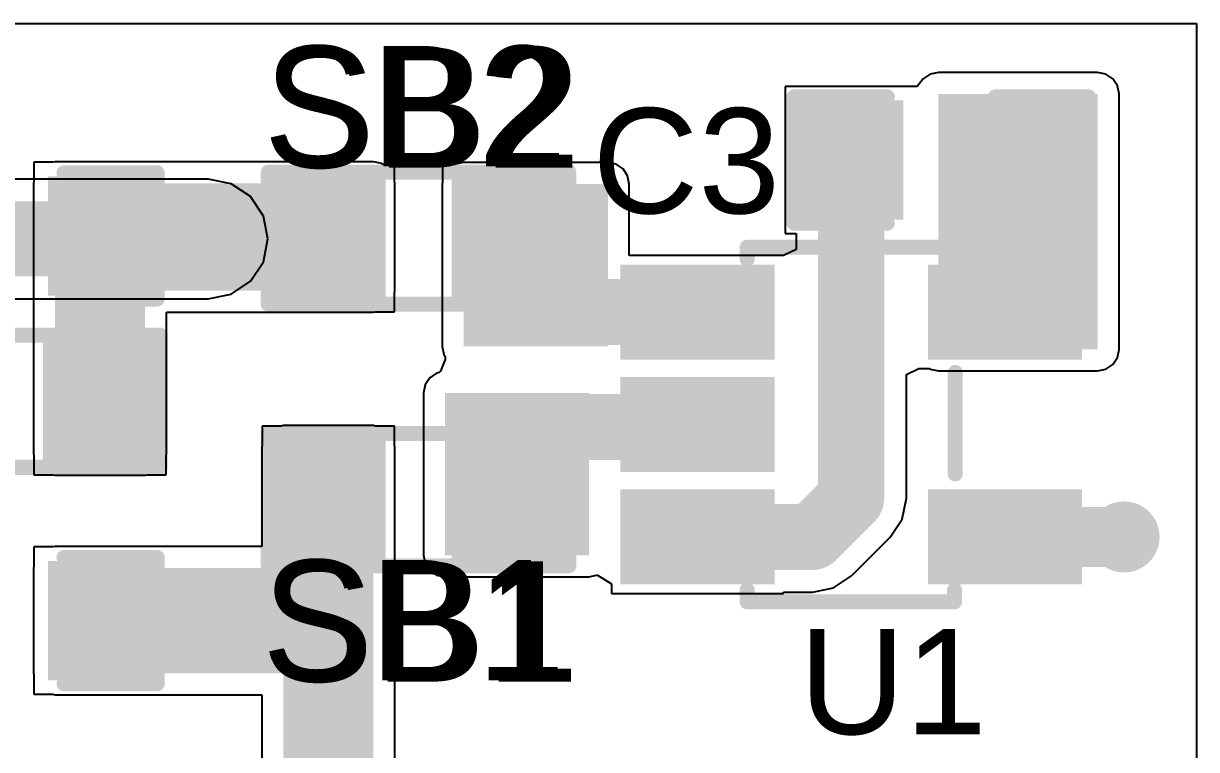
# Model space of a CAD drawing. Header units: millimetres. Extents: x 0.2 to 47.8, y 0.1 to 26.
# Drawn here: x 37.82 to 47.74, y 19.61 to 25.74 of the extents above; entities that cross this region are included whole.
import ezdxf

# ---------------------------------------------------------------- set-up
doc = ezdxf.new("R2010")
doc.units = ezdxf.units.MM
for name, color, linetype in [('BottomLayer', 5, 'Continuous'), ('TopLayer', 1, 'Continuous'), ('TopOverlay', 2, 'Continuous'), ('TopPaste', 8, 'Continuous'), ('TopSolder', 216, 'Continuous'), ('ViaHoleLayer', 16, 'Continuous')]:
    doc.layers.add(name, color=color, linetype=linetype)
doc.styles.add('Arial', font='', dxfattribs={"height": 0.2})
doc.styles.get('Arial').set_extended_font_data('Arial')

# ---------------------------------------------------------------- blocks, each defined once
blk = doc.blocks.new('SOT_23_5_25')
at = {"layer": 'TopLayer'}
for points in [[(-1.85000011, 1.25000004), (-0.74999977, 1.25000004), (-0.74999977, 0.65000124), (-1.85000011, 0.65000124)], [(0.74999977, 1.25000004), (1.85000011, 1.25000004), (1.85000011, 0.65000124), (0.74999977, 0.65000124)], [(-1.85000011, 0.2999994), (-0.74999977, 0.2999994), (-0.74999977, -0.2999994), (-1.85000011, -0.2999994)], [(-1.85000011, -0.65000124), (-0.74999977, -0.65000124), (-0.74999977, -1.25000004), (-1.85000011, -1.25000004)], [(0.74999977, -0.65000124), (1.85000011, -0.65000124), (1.85000011, -1.25000004), (0.74999977, -1.25000004)]]:
    blk.add_hatch(color=1, dxfattribs=at).paths.add_polyline_path(points)
at = {"layer": 'TopPaste'}
for points in [[(-1.85000011, 1.25000004), (-0.74999977, 1.25000004), (-0.74999977, 0.65000124), (-1.85000011, 0.65000124)], [(0.74999977, 1.25000004), (1.85000011, 1.25000004), (1.85000011, 0.65000124), (0.74999977, 0.65000124)], [(-1.85000011, 0.2999994), (-0.74999977, 0.2999994), (-0.74999977, -0.2999994), (-1.85000011, -0.2999994)], [(-1.85000011, -0.65000124), (-0.74999977, -0.65000124), (-0.74999977, -1.25000004), (-1.85000011, -1.25000004)], [(0.74999977, -0.65000124), (1.85000011, -0.65000124), (1.85000011, -1.25000004), (0.74999977, -1.25000004)]]:
    blk.add_hatch(color=8, dxfattribs=at).paths.add_polyline_path(points)
at = {"layer": 'TopSolder'}
for points in [[(-1.95160011, 1.35160004), (-0.6483997699999999, 1.35160004), (-0.6483997699999999, 0.54840124), (-1.95160011, 0.54840124)], [(0.6483997699999999, 1.35160004), (1.95160011, 1.35160004), (1.95160011, 0.54840124), (0.6483997699999999, 0.54840124)], [(-1.95160011, 0.4015993999999999), (-0.6483997699999999, 0.4015993999999999), (-0.6483997699999999, -0.4015993999999999), (-1.95160011, -0.4015993999999999)], [(-1.95160011, -0.54840124), (-0.6483997699999999, -0.54840124), (-0.6483997699999999, -1.35160004), (-1.95160011, -1.35160004)], [(0.6483997699999999, -0.54840124), (1.95160011, -0.54840124), (1.95160011, -1.35160004), (0.6483997699999999, -1.35160004)]]:
    blk.add_hatch(color=216, dxfattribs=at).paths.add_polyline_path(points)
at = {"layer": 'TopOverlay', "const_width": 0.127}
for points in [[(-0.87900256, 1.4986), (0.8735974400000001, 1.4986)], [(-0.87900256, 1.3986002), (-0.87900256, 1.4986)], [(0.8735974400000001, 1.3986002), (0.8735974400000001, 1.4986)], [(-2.1336, 1.0668), (-2.0066, 0.9397999999999999)], [(-2.1336, 0.8128), (-2.1336, 1.0668)], [(-2.1336, 0.8128), (-2.0066, 0.9397999999999999)], [(0.88000078, -0.41800018), (0.88000078, 0.43999912)], [(-0.87900256, -1.4986), (-0.87900256, -1.3986002)], [(0.8735974400000001, -1.4986), (0.8735974400000001, -1.3986002)], [(-0.87900256, -1.4986), (0.8735974400000001, -1.4986)]]:
    blk.add_lwpolyline(points, dxfattribs=at)
at = {"layer": 'TopOverlay', "const_width": 0.0635}
for points in [[(-0.9107525599999998, 1.4986, 1), (-0.8472525599999999, 1.4986, 1)], [(-0.9107525599999998, 1.4986, 1), (-0.8472525599999999, 1.4986, 1)], [(0.84184744, 1.4986, 1), (0.9053474399999999, 1.4986, 1)], [(0.84184744, 1.4986, 1), (0.9053474399999999, 1.4986, 1)], [(-0.9107525599999998, 1.3986002, 1), (-0.8472525599999999, 1.3986002, 1)], [(0.84184744, 1.3986002, 1), (0.9053474399999999, 1.3986002, 1)], [(-2.16535, 1.0668, 1), (-2.10185, 1.0668, 1)], [(-2.16535, 1.0668, 1), (-2.10185, 1.0668, 1)], [(-2.03835, 0.9397999999999999, 1), (-1.97485, 0.9397999999999999, 1)], [(-2.03835, 0.9397999999999999, 1), (-1.97485, 0.9397999999999999, 1)], [(-2.16535, 0.8128, 1), (-2.10185, 0.8128, 1)], [(-2.16535, 0.8128, 1), (-2.10185, 0.8128, 1)], [(0.84825078, 0.43999912, 1), (0.91175078, 0.43999912, 1)], [(0.84825078, -0.41800018, 1), (0.91175078, -0.41800018, 1)], [(-0.9107525599999998, -1.3986002, 1), (-0.8472525599999999, -1.3986002, 1)], [(0.84184744, -1.3986002, 1), (0.9053474399999999, -1.3986002, 1)], [(-0.9107525599999998, -1.4986, 1), (-0.8472525599999999, -1.4986, 1)], [(-0.9107525599999998, -1.4986, 1), (-0.8472525599999999, -1.4986, 1)], [(0.84184744, -1.4986, 1), (0.9053474399999999, -1.4986, 1)], [(0.84184744, -1.4986, 1), (0.9053474399999999, -1.4986, 1)]]:
    blk.add_lwpolyline(points, format="xyb", close=True, dxfattribs=at)
blk = doc.blocks.new('S______B______27')
at = {"layer": 'TopLayer'}
for points in [[(-1.143, -0.4445), (-1.143, 0.4445), (-0.3809999999999999, 0.4445), (-0.3809999999999999, -0.4445)], [(0.3809999999999999, -0.4445), (0.3809999999999999, 0.4445), (1.143, 0.4445), (1.143, -0.4445)]]:
    blk.add_hatch(color=1, dxfattribs=at).paths.add_polyline_path(points)
at = {"layer": 'TopPaste'}
for points in [[(-1.143, -0.4445), (-1.143, 0.4445), (-0.3809999999999999, 0.4445), (-0.3809999999999999, -0.4445)], [(0.3809999999999999, -0.4445), (0.3809999999999999, 0.4445), (1.143, 0.4445), (1.143, -0.4445)]]:
    blk.add_hatch(color=8, dxfattribs=at).paths.add_polyline_path(points)
at = {"layer": 'TopSolder'}
for points in [[(-1.2446, -0.5460999999999999), (-1.2446, 0.5460999999999999), (-0.2794, 0.5460999999999999), (-0.2794, -0.5460999999999999)], [(0.2794, -0.5460999999999999), (0.2794, 0.5460999999999999), (1.2446, 0.5460999999999999), (1.2446, -0.5460999999999999)]]:
    blk.add_hatch(color=216, dxfattribs=at).paths.add_polyline_path(points)
at = {"layer": 'TopOverlay', "const_width": 0.127}
for points in [[(1.27, 0.5588), (-1.27, 0.5588)], [(-1.27, 0.5588), (-1.27, -0.5588)], [(1.27, 0.5588), (1.27, -0.5588)], [(1.27, -0.5588), (-1.27, -0.5588)]]:
    blk.add_lwpolyline(points, dxfattribs=at)
at = {"layer": 'TopOverlay', "const_width": 0.0635}
for points in [[(-1.30175, 0.5588, 1), (-1.23825, 0.5588, 1)], [(-1.30175, 0.5588, 1), (-1.23825, 0.5588, 1)], [(1.23825, 0.5588, 1), (1.30175, 0.5588, 1)], [(1.23825, 0.5588, 1), (1.30175, 0.5588, 1)], [(-1.30175, -0.5588, 1), (-1.23825, -0.5588, 1)], [(-1.30175, -0.5588, 1), (-1.23825, -0.5588, 1)], [(1.23825, -0.5588, 1), (1.30175, -0.5588, 1)], [(1.23825, -0.5588, 1), (1.30175, -0.5588, 1)]]:
    blk.add_lwpolyline(points, format="xyb", close=True, dxfattribs=at)
at = {"layer": 'TopOverlay'}
blk.add_text('SB5', height=1.016, rotation=-180, dxfattribs=at).set_placement((3.871948059999999, 0.3953002))
blk = doc.blocks.new('S______B______30')
at = {"layer": 'TopLayer'}
for points in [[(-1.143, -0.4445), (-1.143, 0.4445), (-0.3809999999999999, 0.4445), (-0.3809999999999999, -0.4445)], [(0.3809999999999999, -0.4445), (0.3809999999999999, 0.4445), (1.143, 0.4445), (1.143, -0.4445)]]:
    blk.add_hatch(color=1, dxfattribs=at).paths.add_polyline_path(points)
at = {"layer": 'TopPaste'}
for points in [[(-1.143, -0.4445), (-1.143, 0.4445), (-0.3809999999999999, 0.4445), (-0.3809999999999999, -0.4445)], [(0.3809999999999999, -0.4445), (0.3809999999999999, 0.4445), (1.143, 0.4445), (1.143, -0.4445)]]:
    blk.add_hatch(color=8, dxfattribs=at).paths.add_polyline_path(points)
at = {"layer": 'TopSolder'}
for points in [[(-1.2446, -0.5460999999999999), (-1.2446, 0.5460999999999999), (-0.2794, 0.5460999999999999), (-0.2794, -0.5460999999999999)], [(0.2794, -0.5460999999999999), (0.2794, 0.5460999999999999), (1.2446, 0.5460999999999999), (1.2446, -0.5460999999999999)]]:
    blk.add_hatch(color=216, dxfattribs=at).paths.add_polyline_path(points)
at = {"layer": 'TopOverlay', "const_width": 0.127}
for points in [[(1.27, 0.5588), (-1.27, 0.5588)], [(-1.27, 0.5588), (-1.27, -0.5588)], [(1.27, 0.5588), (1.27, -0.5588)], [(1.27, -0.5588), (-1.27, -0.5588)]]:
    blk.add_lwpolyline(points, dxfattribs=at)
at = {"layer": 'TopOverlay', "const_width": 0.0635}
for points in [[(-1.30175, 0.5588, 1), (-1.23825, 0.5588, 1)], [(-1.30175, 0.5588, 1), (-1.23825, 0.5588, 1)], [(1.23825, 0.5588, 1), (1.30175, 0.5588, 1)], [(1.23825, 0.5588, 1), (1.30175, 0.5588, 1)], [(-1.30175, -0.5588, 1), (-1.23825, -0.5588, 1)], [(-1.30175, -0.5588, 1), (-1.23825, -0.5588, 1)], [(1.23825, -0.5588, 1), (1.30175, -0.5588, 1)], [(1.23825, -0.5588, 1), (1.30175, -0.5588, 1)]]:
    blk.add_lwpolyline(points, format="xyb", close=True, dxfattribs=at)
at = {"layer": 'TopOverlay'}
blk.add_text('SB2', height=1.016, rotation=-180, dxfattribs=at).set_placement((1.3115036, -0.6078855))
blk = doc.blocks.new('S______B______31')
at = {"layer": 'TopLayer'}
for points in [[(-1.143, -0.4445), (-1.143, 0.4445), (-0.3809999999999999, 0.4445), (-0.3809999999999999, -0.4445)], [(0.3809999999999999, -0.4445), (0.3809999999999999, 0.4445), (1.143, 0.4445), (1.143, -0.4445)]]:
    blk.add_hatch(color=1, dxfattribs=at).paths.add_polyline_path(points)
at = {"layer": 'TopPaste'}
for points in [[(-1.143, -0.4445), (-1.143, 0.4445), (-0.3809999999999999, 0.4445), (-0.3809999999999999, -0.4445)], [(0.3809999999999999, -0.4445), (0.3809999999999999, 0.4445), (1.143, 0.4445), (1.143, -0.4445)]]:
    blk.add_hatch(color=8, dxfattribs=at).paths.add_polyline_path(points)
at = {"layer": 'TopSolder'}
for points in [[(-1.2446, -0.5460999999999999), (-1.2446, 0.5460999999999999), (-0.2794, 0.5460999999999999), (-0.2794, -0.5460999999999999)], [(0.2794, -0.5460999999999999), (0.2794, 0.5460999999999999), (1.2446, 0.5460999999999999), (1.2446, -0.5460999999999999)]]:
    blk.add_hatch(color=216, dxfattribs=at).paths.add_polyline_path(points)
at = {"layer": 'TopOverlay', "const_width": 0.127}
for points in [[(-1.27, 0.5588), (1.27, 0.5588)], [(-1.27, -0.5588), (-1.27, 0.5588)], [(1.27, -0.5588), (1.27, 0.5588)], [(-1.27, -0.5588), (1.27, -0.5588)]]:
    blk.add_lwpolyline(points, dxfattribs=at)
at = {"layer": 'TopOverlay', "const_width": 0.0635}
for points in [[(-1.30175, 0.5588, 1), (-1.23825, 0.5588, 1)], [(-1.30175, 0.5588, 1), (-1.23825, 0.5588, 1)], [(1.23825, 0.5588, 1), (1.30175, 0.5588, 1)], [(1.23825, 0.5588, 1), (1.30175, 0.5588, 1)], [(-1.30175, -0.5588, 1), (-1.23825, -0.5588, 1)], [(-1.30175, -0.5588, 1), (-1.23825, -0.5588, 1)], [(1.23825, -0.5588, 1), (1.30175, -0.5588, 1)], [(1.23825, -0.5588, 1), (1.30175, -0.5588, 1)]]:
    blk.add_lwpolyline(points, format="xyb", close=True, dxfattribs=at)
at = {"layer": 'TopOverlay'}
blk.add_text('SB1', height=1.016, dxfattribs=at).set_placement((-1.3243433, -1.5257145))
blk = doc.blocks.new('C___0603_36')
at = {"layer": 'TopLayer'}
for points in [[(-0.3809999999999999, 0.4445), (-0.3809999999999999, -0.4445), (-1.143, -0.4445), (-1.143, 0.4445)], [(1.143, 0.4445), (1.143, -0.4445), (0.3809999999999999, -0.4445), (0.3809999999999999, 0.4445)]]:
    blk.add_hatch(color=1, dxfattribs=at).paths.add_polyline_path(points)
at = {"layer": 'TopPaste'}
for points in [[(-0.3809999999999999, 0.4445), (-0.3809999999999999, -0.4445), (-1.143, -0.4445), (-1.143, 0.4445)], [(1.143, 0.4445), (1.143, -0.4445), (0.3809999999999999, -0.4445), (0.3809999999999999, 0.4445)]]:
    blk.add_hatch(color=8, dxfattribs=at).paths.add_polyline_path(points)
at = {"layer": 'TopSolder'}
for points in [[(-0.3210001199999999, 0.50449988), (-0.3210001199999999, -0.50449988), (-1.20299988, -0.50449988), (-1.20299988, 0.50449988)], [(1.20299988, 0.50449988), (1.20299988, -0.50449988), (0.3210001199999999, -0.50449988), (0.3210001199999999, 0.50449988)]]:
    blk.add_hatch(color=216, dxfattribs=at).paths.add_polyline_path(points)
at = {"layer": 'TopOverlay', "const_width": 0.127}
for points in [[(-1.2446, 0.5334), (-1.2446, -0.5334)], [(-0.4571999999999999, 0.5334), (-1.2446, 0.5334)], [(1.2446, 0.5334), (0.4571999999999999, 0.5334)], [(1.2446, 0.5334), (1.2446, -0.5334)], [(-0.4571999999999999, -0.5334), (-1.2446, -0.5334)], [(1.2446, -0.5334), (0.4571999999999999, -0.5334)]]:
    blk.add_lwpolyline(points, dxfattribs=at)
at = {"layer": 'TopOverlay', "const_width": 0.0635}
for points in [[(-1.27635, 0.5334, 1), (-1.21285, 0.5334, 1)], [(-1.27635, 0.5334, 1), (-1.21285, 0.5334, 1)], [(-0.4889499999999999, 0.5334, 1), (-0.42545, 0.5334, 1)], [(0.42545, 0.5334, 1), (0.4889499999999999, 0.5334, 1)], [(1.21285, 0.5334, 1), (1.27635, 0.5334, 1)], [(1.21285, 0.5334, 1), (1.27635, 0.5334, 1)], [(-1.27635, -0.5334, 1), (-1.21285, -0.5334, 1)], [(-1.27635, -0.5334, 1), (-1.21285, -0.5334, 1)], [(-0.4889499999999999, -0.5334, 1), (-0.42545, -0.5334, 1)], [(0.42545, -0.5334, 1), (0.4889499999999999, -0.5334, 1)], [(1.21285, -0.5334, 1), (1.27635, -0.5334, 1)], [(1.21285, -0.5334, 1), (1.27635, -0.5334, 1)]]:
    blk.add_lwpolyline(points, format="xyb", close=True, dxfattribs=at)
blk = doc.blocks.new('C___0603_37')
at = {"layer": 'TopLayer'}
for points in [[(-0.3809999999999999, 0.4445), (-0.3809999999999999, -0.4445), (-1.143, -0.4445), (-1.143, 0.4445)], [(1.143, 0.4445), (1.143, -0.4445), (0.3809999999999999, -0.4445), (0.3809999999999999, 0.4445)]]:
    blk.add_hatch(color=1, dxfattribs=at).paths.add_polyline_path(points)
at = {"layer": 'TopPaste'}
for points in [[(-0.3809999999999999, 0.4445), (-0.3809999999999999, -0.4445), (-1.143, -0.4445), (-1.143, 0.4445)], [(1.143, 0.4445), (1.143, -0.4445), (0.3809999999999999, -0.4445), (0.3809999999999999, 0.4445)]]:
    blk.add_hatch(color=8, dxfattribs=at).paths.add_polyline_path(points)
at = {"layer": 'TopSolder'}
for points in [[(-0.3210001199999999, 0.50449988), (-0.3210001199999999, -0.50449988), (-1.20299988, -0.50449988), (-1.20299988, 0.50449988)], [(1.20299988, 0.50449988), (1.20299988, -0.50449988), (0.3210001199999999, -0.50449988), (0.3210001199999999, 0.50449988)]]:
    blk.add_hatch(color=216, dxfattribs=at).paths.add_polyline_path(points)
at = {"layer": 'TopOverlay', "const_width": 0.127}
for points in [[(-1.2446, 0.5334), (-1.2446, -0.5334)], [(-0.4571999999999999, 0.5334), (-1.2446, 0.5334)], [(1.2446, 0.5334), (0.4571999999999999, 0.5334)], [(1.2446, 0.5334), (1.2446, -0.5334)], [(-0.4571999999999999, -0.5334), (-1.2446, -0.5334)], [(1.2446, -0.5334), (0.4571999999999999, -0.5334)]]:
    blk.add_lwpolyline(points, dxfattribs=at)
at = {"layer": 'TopOverlay', "const_width": 0.0635}
for points in [[(-1.27635, 0.5334, 1), (-1.21285, 0.5334, 1)], [(-1.27635, 0.5334, 1), (-1.21285, 0.5334, 1)], [(-0.4889499999999999, 0.5334, 1), (-0.42545, 0.5334, 1)], [(0.42545, 0.5334, 1), (0.4889499999999999, 0.5334, 1)], [(1.21285, 0.5334, 1), (1.27635, 0.5334, 1)], [(1.21285, 0.5334, 1), (1.27635, 0.5334, 1)], [(-1.27635, -0.5334, 1), (-1.21285, -0.5334, 1)], [(-1.27635, -0.5334, 1), (-1.21285, -0.5334, 1)], [(-0.4889499999999999, -0.5334, 1), (-0.42545, -0.5334, 1)], [(0.42545, -0.5334, 1), (0.4889499999999999, -0.5334, 1)], [(1.21285, -0.5334, 1), (1.27635, -0.5334, 1)], [(1.21285, -0.5334, 1), (1.27635, -0.5334, 1)]]:
    blk.add_lwpolyline(points, format="xyb", close=True, dxfattribs=at)
blk = doc.blocks.new('C___0603_38')
at = {"layer": 'TopLayer'}
for points in [[(-0.3809999999999999, 0.4445), (-0.3809999999999999, -0.4445), (-1.143, -0.4445), (-1.143, 0.4445)], [(1.143, 0.4445), (1.143, -0.4445), (0.3809999999999999, -0.4445), (0.3809999999999999, 0.4445)]]:
    blk.add_hatch(color=1, dxfattribs=at).paths.add_polyline_path(points)
at = {"layer": 'TopPaste'}
for points in [[(-0.3809999999999999, 0.4445), (-0.3809999999999999, -0.4445), (-1.143, -0.4445), (-1.143, 0.4445)], [(1.143, 0.4445), (1.143, -0.4445), (0.3809999999999999, -0.4445), (0.3809999999999999, 0.4445)]]:
    blk.add_hatch(color=8, dxfattribs=at).paths.add_polyline_path(points)
at = {"layer": 'TopSolder'}
for points in [[(-0.3210001199999999, 0.50449988), (-0.3210001199999999, -0.50449988), (-1.20299988, -0.50449988), (-1.20299988, 0.50449988)], [(1.20299988, 0.50449988), (1.20299988, -0.50449988), (0.3210001199999999, -0.50449988), (0.3210001199999999, 0.50449988)]]:
    blk.add_hatch(color=216, dxfattribs=at).paths.add_polyline_path(points)
at = {"layer": 'TopOverlay', "const_width": 0.127}
for points in [[(-0.4571999999999999, 0.5334), (-1.2446, 0.5334)], [(-1.2446, 0.5334), (-1.2446, -0.5334)], [(1.2446, 0.5334), (0.4571999999999999, 0.5334)], [(1.2446, 0.5334), (1.2446, -0.5334)], [(-0.4571999999999999, -0.5334), (-1.2446, -0.5334)], [(1.2446, -0.5334), (0.4571999999999999, -0.5334)]]:
    blk.add_lwpolyline(points, dxfattribs=at)
at = {"layer": 'TopOverlay', "const_width": 0.0635}
for points in [[(-1.27635, 0.5334, 1), (-1.21285, 0.5334, 1)], [(-1.27635, 0.5334, 1), (-1.21285, 0.5334, 1)], [(-0.4889499999999999, 0.5334, 1), (-0.42545, 0.5334, 1)], [(0.42545, 0.5334, 1), (0.4889499999999999, 0.5334, 1)], [(1.21285, 0.5334, 1), (1.27635, 0.5334, 1)], [(1.21285, 0.5334, 1), (1.27635, 0.5334, 1)], [(-1.27635, -0.5334, 1), (-1.21285, -0.5334, 1)], [(-1.27635, -0.5334, 1), (-1.21285, -0.5334, 1)], [(-0.4889499999999999, -0.5334, 1), (-0.42545, -0.5334, 1)], [(0.42545, -0.5334, 1), (0.4889499999999999, -0.5334, 1)], [(1.21285, -0.5334, 1), (1.27635, -0.5334, 1)], [(1.21285, -0.5334, 1), (1.27635, -0.5334, 1)]]:
    blk.add_lwpolyline(points, format="xyb", close=True, dxfattribs=at)

msp = doc.modelspace()

# ---------------------------------------------------------------- hatches: boundary and pattern name
at = {"layer": 'BottomLayer'}
h = msp.add_hatch(color=5, dxfattribs=at)
edge = h.paths.add_edge_path()
edge.add_arc((39.38599945999999, 23.9203992), 0.2999994, 0, 360)
h = msp.add_hatch(color=5, dxfattribs=at)
edge = h.paths.add_edge_path()
edge.add_arc((47.12872463999999, 21.4018495), 0.2999994, 0, 360)
at = {"layer": 'TopLayer'}
for points in [[(45.55821216, 22.9870127), (46.90441216, 22.9870127), (46.90441216, 25.1460127), (45.55821216, 25.1460127)], [(38.09059946, 22.1042992), (38.85259946, 22.1042992), (38.85259946, 24.3902992), (38.09059946, 24.3902992)], [(38.09059946, 23.4823127), (40.78300962, 23.4823127), (40.78300962, 24.39029666), (38.09059946, 24.39029666)], [(41.54501216, 23.0124127), (42.76421216, 23.0124127), (42.76421216, 24.3840127), (41.54501216, 24.3840127)], [(41.38626216, 21.2471127), (42.60546216, 21.2471127), (42.60546216, 22.6187127), (41.38626216, 22.6187127)], [(40.02101216, 17.8624992), (40.78301216, 17.8624992), (40.78301216, 22.16151016), (40.02101216, 22.16151016)], [(38.09059946, 20.2500992), (40.78300962, 20.2500992), (40.78300962, 21.1390992), (38.09059946, 21.1390992)]]:
    msp.add_hatch(color=1, dxfattribs=at).paths.add_polyline_path(points)
h = msp.add_hatch(color=1, dxfattribs=at)
edge = h.paths.add_edge_path()
edge.add_arc((39.38599945999999, 23.9203992), 0.2999994, 0, 360)
h = msp.add_hatch(color=1, dxfattribs=at)
edge = h.paths.add_edge_path()
edge.add_arc((47.12872463999999, 21.4018495), 0.2999994, 0, 360)
at = {"layer": 'ViaHoleLayer'}
h = msp.add_hatch(color=16, dxfattribs=at)
edge = h.paths.add_edge_path()
edge.add_arc((39.38599945999999, 23.9203992), 0.1499997, 0, 360)
h = msp.add_hatch(color=16, dxfattribs=at)
edge = h.paths.add_edge_path()
edge.add_arc((47.12872463999999, 21.4018495), 0.1499997, 0, 360)

# ---------------------------------------------------------------- linework, layer by layer
at = {"layer": 'BottomLayer'}
for p, q in [((0.25897586, 25.74105342), (47.74100942, 25.74105342)), ((47.74100942, 25.74105342), (47.74100942, 0.34241994)), ((39.38599945999999, 24.425402), (34.9185992, 24.425402)), ((39.57925536, 24.38696164), (39.38599945999999, 24.425402)), ((39.74309044, 24.27749018), (39.57925536, 24.38696164)), ((39.8525619, 24.1136551), (39.74309044, 24.27749018)), ((39.89100226, 23.9203992), (39.8525619, 24.1136551)), ((39.8525619, 23.7271433), (39.89100226, 23.9203992)), ((39.74309044, 23.56330822), (39.8525619, 23.7271433)), ((39.57925536, 23.45383676), (39.74309044, 23.56330822)), ((35.12777836, 23.4153964), (39.38599945999999, 23.4153964)), ((39.38599945999999, 23.4153964), (39.57925536, 23.45383676))]:
    msp.add_line(p, q, dxfattribs=at)
at = {"layer": 'BottomLayer', "const_width": 0.635}
msp.add_lwpolyline([(34.9185992, 23.9203992), (39.38599945999999, 23.9203992)], dxfattribs=at)
at = {"layer": 'BottomLayer', "const_width": 0.3175}
msp.add_lwpolyline([(39.22724946, 23.9203992, 1), (39.54474946, 23.9203992, 1)], format="xyb", close=True, dxfattribs=at)
at = {"layer": 'TopLayer'}
for p, q in [((0.25897586, 25.74105342), (47.74100942, 25.74105342)), ((47.74100942, 25.74105342), (47.74100942, 0.34241994)), ((45.48883968, 25.31349522), (45.43002598, 25.27419888)), ((45.55821216, 25.32729504), (45.48883968, 25.31349522)), ((46.90441216, 25.32729504), (45.55821216, 25.32729504)), ((46.97378464, 25.31349522), (46.90441216, 25.32729504)), ((47.03259834, 25.27419888), (46.97378464, 25.31349522)), ((45.38040961999999, 25.2095127), (44.26281216, 25.2095127)), ((44.26281216, 25.2095127), (44.26281216, 23.9649127)), ((45.43002598, 25.27419888), (45.38040961999999, 25.2095127)), ((47.07189468, 25.21538518), (47.03259834, 25.27419888)), ((47.0856945, 25.1460127), (47.07189468, 25.21538518)), ((47.0856945, 22.9870127), (47.0856945, 25.1460127)), ((38.07309377999999, 24.5680992), (37.91279946, 24.5680992)), ((37.91279946, 24.5680992), (37.91279946, 24.40780488)), ((38.09059946, 24.57158154), (38.07309377999999, 24.5680992)), ((40.78301216, 24.57158154), (38.09059946, 24.57158154)), ((40.85238464, 24.55778172), (40.78301216, 24.57158154)), ((40.86535896, 24.5491127), (40.85238464, 24.55778172)), ((40.96081216, 24.5491127), (40.86535896, 24.5491127)), ((40.96081216, 24.40780488), (40.96081216, 24.5491127)), ((41.47207352, 24.5491127), (41.36721216, 24.5491127)), ((41.36721216, 24.5491127), (41.36721216, 24.40151838)), ((41.47563968, 24.55149522), (41.47207352, 24.5491127)), ((41.54501216, 24.56529504), (41.47563968, 24.55149522)), ((42.76421216, 24.56529504), (41.54501216, 24.56529504)), ((42.83358464, 24.55149522), (42.76421216, 24.56529504)), ((42.89239834, 24.51219888), (42.83358464, 24.55149522)), ((42.93169468, 24.45338518), (42.89239834, 24.51219888)), ((37.91279946, 24.40780488), (37.90931712, 24.3902992)), ((40.96429449999999, 24.3902992), (40.96081216, 24.40780488)), ((41.36721216, 24.40151838), (41.36372982, 24.3840127)), ((42.9454945, 24.3840127), (42.93169468, 24.45338518)), ((37.90931712, 24.3902992), (37.90931712, 23.4823127)), ((40.96429449999999, 23.4823127), (40.96429449999999, 24.3902992)), ((41.36372982, 24.3840127), (41.36372982, 23.0124127)), ((42.9454945, 23.77981274), (42.9454945, 24.3840127)), ((44.26281216, 23.9649127), (44.35545612, 23.9649127)), ((44.35545612, 23.9649127), (44.35545612, 23.83040446)), ((44.35545612, 23.83040446), (44.24940858, 23.77981274)), ((44.24940858, 23.77981274), (42.9454945, 23.77981274)), ((37.90931712, 23.4823127), (37.90931712, 22.1042992)), ((40.96081216, 23.46480702), (40.96429449999999, 23.4823127)), ((40.96081216, 23.3045127), (40.96081216, 23.46480702)), ((39.0338818, 22.1042992), (39.0338818, 23.30103036)), ((39.0338818, 23.30103036), (40.78301216, 23.30103036)), ((40.78301216, 23.30103036), (40.80051784, 23.3045127)), ((40.80051784, 23.3045127), (40.96081216, 23.3045127)), ((41.36372982, 23.0124127), (41.37752964, 22.94304022)), ((41.37752964, 22.94304022), (41.38824844, 22.92699504)), ((41.38824844, 22.92699504), (41.38785728, 22.90193032)), ((47.03259834, 22.85882652), (47.07189468, 22.91764022)), ((47.07189468, 22.91764022), (47.0856945, 22.9870127)), ((41.38785728, 22.90193032), (41.34858634, 22.80268744)), ((45.2877682, 22.77362222), (45.39381574, 22.82421394)), ((45.39381574, 22.82421394), (45.48182928, 22.82421394)), ((45.48182928, 22.82421394), (45.48883968, 22.81953018)), ((45.48883968, 22.81953018), (45.55821216, 22.80573036)), ((46.90441216, 22.80573036), (46.97378464, 22.81953018)), ((46.97378464, 22.81953018), (47.03259834, 22.85882652)), ((41.25807598, 22.74689888), (41.21877963999999, 22.68808518)), ((41.31688968, 22.78619522), (41.25807598, 22.74689888)), ((41.3383603, 22.79046496), (41.31688968, 22.78619522)), ((41.34858634, 22.80268744), (41.3383603, 22.79046496)), ((45.2877682, 21.72935202), (45.2877682, 22.77362222)), ((45.55821216, 22.80573036), (46.90441216, 22.80573036)), ((41.21877963999999, 22.68808518), (41.20497982, 22.6187127)), ((41.20497982, 22.6187127), (41.20497982, 21.2471127)), ((40.00350648, 22.3393127), (39.84321216, 22.3393127)), ((39.84321216, 22.3393127), (39.84321216, 22.17901838)), ((40.02101216, 22.34279504), (40.00350648, 22.3393127)), ((40.78301216, 22.34279504), (40.02101216, 22.34279504)), ((40.80051784, 22.3393127), (40.78301216, 22.34279504)), ((40.96081216, 22.3393127), (40.80051784, 22.3393127)), ((40.96081216, 22.17901838), (40.96081216, 22.3393127)), ((39.84321216, 22.17901838), (39.83972982, 22.1615127)), ((39.83972982, 22.1615127), (39.83972982, 21.32038154)), ((40.96429449999999, 22.1615127), (40.96081216, 22.17901838)), ((40.96429449999999, 18.93278154), (40.96429449999999, 22.1615127)), ((37.90931712, 22.1042992), (37.91279946, 22.08679352)), ((37.91279946, 22.08679352), (37.91279946, 21.9264992)), ((39.03039946, 22.08679352), (39.0338818, 22.1042992)), ((39.03039946, 21.9264992), (39.03039946, 22.08679352)), ((37.91279946, 21.9264992), (38.07309377999999, 21.9264992)), ((38.07309377999999, 21.9264992), (38.09059946, 21.92301686)), ((38.09059946, 21.92301686), (38.85259946, 21.92301686)), ((38.85259946, 21.92301686), (38.87010514, 21.9264992)), ((38.87010514, 21.9264992), (39.03039946, 21.9264992)), ((45.25228439999999, 21.55096274), (45.2877682, 21.72935202)), ((45.15123304, 21.3997286), (45.25228439999999, 21.55096274)), ((44.82389308, 21.07239118), (45.15123304, 21.3997286)), ((38.07309377999999, 21.3168992), (37.91279946, 21.3168992)), ((37.91279946, 21.3168992), (37.91279946, 21.15660488)), ((38.09059946, 21.32038154), (38.07309377999999, 21.3168992)), ((39.83972982, 21.32038154), (38.09059946, 21.32038154)), ((41.20497982, 21.2471127), (41.21877963999999, 21.17774022)), ((37.91279946, 21.15660488), (37.90931712, 21.1390992)), ((37.90931712, 21.1390992), (37.90931712, 20.2500992)), ((41.21877963999999, 21.17774022), (41.25807598, 21.11892652)), ((41.25807598, 21.11892652), (41.31688968, 21.07963018)), ((41.31688968, 21.07963018), (41.38626216, 21.06583036)), ((41.38626216, 21.06583036), (42.60546216, 21.06583036)), ((42.60546216, 21.06583036), (42.66681332, 21.07803506)), ((42.66681332, 21.07803506), (42.67765911999999, 21.07789028)), ((42.67765911999999, 21.07789028), (42.79381332, 21.0063842)), ((44.67266402, 20.97133982), (44.82389308, 21.07239118)), ((42.79381332, 21.0063842), (42.79381332, 20.92421266)), ((44.24941112, 20.92421266), (44.24941112, 20.93585602)), ((44.24941112, 20.93585602), (44.4942722, 20.93585602)), ((44.4942722, 20.93585602), (44.67266402, 20.97133982)), ((42.79381332, 20.92421266), (44.24941112, 20.92421266)), ((37.90931712, 20.2500992), (37.91279946, 20.23259352)), ((37.91279946, 20.23259352), (37.91279946, 20.0722992)), ((37.91279946, 20.0722992), (38.07309377999999, 20.0722992)), ((38.07309377999999, 20.0722992), (38.09059946, 20.06881686)), ((38.09059946, 20.06881686), (39.83972982, 20.06881686)), ((39.83972982, 20.06881686), (39.83972982, 18.7514992))]:
    msp.add_line(p, q, dxfattribs=at)
for points, const_width in [([(44.82161215999999, 21.72935202), (44.82161215999999, 24.5872127)], 0.5588), ([(41.92601216, 23.8633127), (41.92601216, 23.9268127)], 0.5588), ([(41.92601216, 23.8633127), (42.02761216, 23.7617127)], 0.5588), ([(42.02761216, 23.7617127), (42.09111215999999, 23.7617127)], 0.5588), ([(42.02761216, 23.7617127), (42.09111215999999, 23.7617127)], 0.5588), ([(42.09111215999999, 23.7617127), (42.55081152, 23.30201334)], 0.5588), ([(42.55081152, 23.30201334), (43.52161221999999, 23.30201334)], 0.5588), ([(43.50101282, 22.3314133), (43.52161221999999, 22.3520127)], 0.5588), ([(41.92601216, 21.7805127), (42.47691276, 22.3314133)], 0.5588), ([(42.47691276, 22.3314133), (43.50101282, 22.3314133)], 0.5588), ([(41.92601216, 21.7170127), (41.92601216, 21.7805127)], 0.5588), ([(44.4942722, 21.40201206), (44.82161215999999, 21.72935202)], 0.5588), ([(40.40201216, 21.6535127), (40.40201216, 21.7170127)], 0.254), ([(43.52161221999999, 21.40201206), (44.4942722, 21.40201206)], 0.5588), ([(46.12161209999999, 21.4018495), (47.12872463999999, 21.4018495)], 0.508)]:
    msp.add_lwpolyline(points, dxfattribs=dict(at, const_width=const_width))
for points, const_width in [([(44.68191216, 24.5872127, 1), (44.96131216, 24.5872127, 1)], 0.2794), ([(41.78631215999999, 23.9268127, 1), (42.06571216, 23.9268127, 1)], 0.2794), ([(41.78631215999999, 23.8633127, 1), (42.06571216, 23.8633127, 1)], 0.2794), ([(41.78631215999999, 23.8633127, 1), (42.06571216, 23.8633127, 1)], 0.2794), ([(41.88791216, 23.7617127, 1), (42.16731215999999, 23.7617127, 1)], 0.2794), ([(41.88791216, 23.7617127, 1), (42.16731215999999, 23.7617127, 1)], 0.2794), ([(41.88791216, 23.7617127, 1), (42.16731215999999, 23.7617127, 1)], 0.2794), ([(41.95141216, 23.7617127, 1), (42.23081216, 23.7617127, 1)], 0.2794), ([(41.95141216, 23.7617127, 1), (42.23081216, 23.7617127, 1)], 0.2794), ([(41.95141216, 23.7617127, 1), (42.23081216, 23.7617127, 1)], 0.2794), ([(42.41111152, 23.30201334, 1), (42.69051152, 23.30201334, 1)], 0.2794), ([(42.41111152, 23.30201334, 1), (42.69051152, 23.30201334, 1)], 0.2794), ([(43.38191222, 23.30201334, 1), (43.66131222, 23.30201334, 1)], 0.2794), ([(43.38191222, 22.3520127, 1), (43.66131222, 22.3520127, 1)], 0.2794), ([(42.33721276, 22.3314133, 1), (42.61661276, 22.3314133, 1)], 0.2794), ([(42.33721276, 22.3314133, 1), (42.61661276, 22.3314133, 1)], 0.2794), ([(43.36131281999999, 22.3314133, 1), (43.64071282, 22.3314133, 1)], 0.2794), ([(43.36131281999999, 22.3314133, 1), (43.64071282, 22.3314133, 1)], 0.2794), ([(41.78631215999999, 21.7805127, 1), (42.06571216, 21.7805127, 1)], 0.2794), ([(41.78631215999999, 21.7805127, 1), (42.06571216, 21.7805127, 1)], 0.2794), ([(41.78631215999999, 21.7170127, 1), (42.06571216, 21.7170127, 1)], 0.2794), ([(44.68191216, 21.72935202, 1), (44.96131216, 21.72935202, 1)], 0.2794), ([(44.68191216, 21.72935202, 1), (44.96131216, 21.72935202, 1)], 0.2794), ([(40.33851216, 21.7170127, 1), (40.46551216, 21.7170127, 1)], 0.127), ([(40.33851216, 21.6535127, 1), (40.46551216, 21.6535127, 1)], 0.127), ([(43.38191222, 21.40201206, 1), (43.66131222, 21.40201206, 1)], 0.2794), ([(44.3545722, 21.40201206, 1), (44.6339722, 21.40201206, 1)], 0.2794), ([(44.3545722, 21.40201206, 1), (44.6339722, 21.40201206, 1)], 0.2794), ([(45.9946121, 21.4018495, 1), (46.2486121, 21.4018495, 1)], 0.254), ([(47.00172464, 21.4018495, 1), (47.25572464, 21.4018495, 1)], 0.254)]:
    msp.add_lwpolyline(points, format="xyb", close=True, dxfattribs=dict(at, const_width=const_width))

# ---------------------------------------------------------------- block references
at = {"rotation": 180}
for name, p in [('S______B______30', (41.16401216, 23.9268127)), ('C___0603_36', (45.58361215999999, 24.5872127)), ('C___0603_37', (37.70959946, 23.9457992)), ('S______B______27', (37.70959946, 22.5487992)), ('C___0603_38', (37.70959946, 20.6945992))]:
    msp.add_blockref(name, p, dxfattribs=at)
for name, p in [('SOT_23_5_25', (44.82161215999999, 22.3520127)), ('S______B______31', (41.16401216, 21.7170127))]:
    msp.add_blockref(name, p)

# ---------------------------------------------------------------- texts
at = {"layer": 'TopOverlay', "style": 'Arial'}
for s, height, p in [('SB2', 1.016, (39.85250856, 24.522811)), ('C3', 0.889, (42.63320657999999, 24.13644398)), ('SB1', 1.016, (39.83966886, 20.179411)), ('U1', 0.889, (44.38152414, 19.73505578))]:
    msp.add_text(s, height=height, dxfattribs=at).set_placement(p)

doc.saveas('drawing.dxf')
